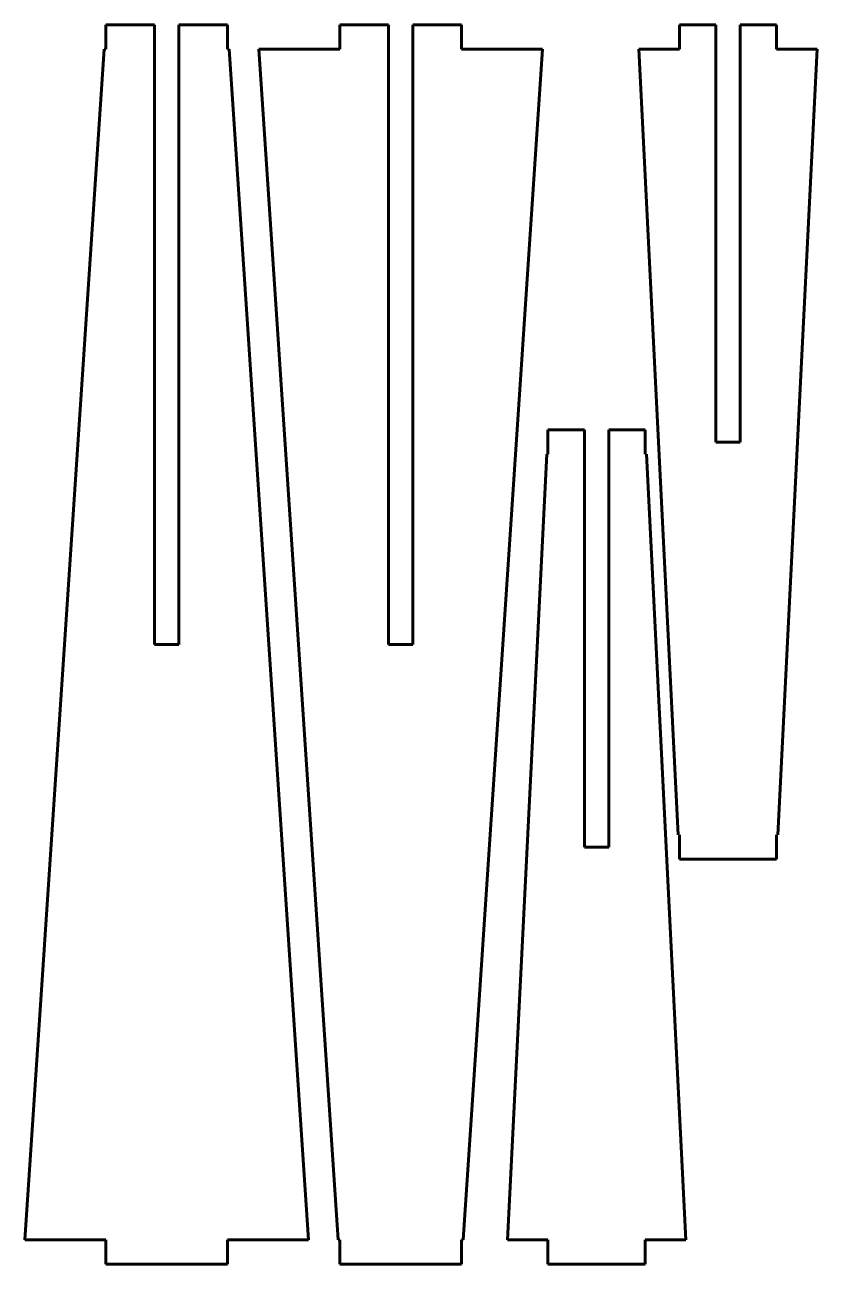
# Model space of a CAD drawing. Header units: millimetres. Extents: x -100 to -2, y -155 to -2.
import ezdxf

# ---------------------------------------------------------------- set-up
doc = ezdxf.new("R2010")
doc.units = ezdxf.units.MM
doc.linetypes.add('K5LT_BASIC', pattern=[0])

msp = doc.modelspace()

# ---------------------------------------------------------------- linework, layer by layer
at = {"color": 150, "linetype": 'K5LT_BASIC', "lineweight": 60, "true_color": 0x0080ff}
for p, q in [((-84, -2.05), (-90, -2.05)), ((-90, -2.05), (-90, -5.05)), ((-84, -78.55), (-84, -2.05)), ((-75, -2.05), (-81, -2.05)), ((-81, -2.05), (-81, -78.55)), ((-75, -5.05), (-75, -2.05)), ((-55.14, -2.05), (-61.14, -2.05)), ((-61.14, -2.05), (-61.14, -5.05)), ((-55.14, -78.55), (-55.14, -2.05)), ((-46.14, -2.05), (-52.14, -2.05)), ((-52.14, -2.05), (-52.14, -78.55)), ((-46.14, -5.05), (-46.14, -2.05)), ((-19.25, -5.05), (-19.25, -2.05)), ((-19.25, -2.05), (-14.75, -2.05)), ((-14.75, -2.05), (-14.75, -53.55)), ((-11.75, -53.55), (-11.75, -2.05)), ((-11.75, -2.05), (-7.25, -2.05)), ((-7.25, -2.05), (-7.25, -5.05)), ((-90.2, -5.05), (-100, -152.05)), ((-90, -5.05), (-90.2, -5.05)), ((-74.8, -5.05), (-75, -5.05)), ((-65, -152.05), (-74.8, -5.05)), ((-61.14, -5.05), (-71.14, -5.05)), ((-71.14, -5.05), (-61.34, -152.05)), ((-36.14, -5.05), (-46.14, -5.05)), ((-45.94, -152.05), (-36.14, -5.05)), ((-19.4, -102.05), (-24.25, -5.05)), ((-24.25, -5.05), (-19.25, -5.05)), ((-7.25, -5.05), (-2.25, -5.05)), ((-2.25, -5.05), (-7.1, -102.05)), ((-35.47, -55.05), (-35.47, -52.05)), ((-35.47, -52.05), (-30.97, -52.05)), ((-30.97, -52.05), (-30.97, -103.55)), ((-27.97, -103.55), (-27.97, -52.05)), ((-27.97, -52.05), (-23.47, -52.05)), ((-23.47, -52.05), (-23.47, -55.05)), ((-14.75, -53.55), (-11.75, -53.55)), ((-40.47, -152.05), (-35.62, -55.05)), ((-35.62, -55.05), (-35.47, -55.05)), ((-23.47, -55.05), (-23.32, -55.05)), ((-23.32, -55.05), (-18.47, -152.05)), ((-81, -78.55), (-84, -78.55)), ((-52.14, -78.55), (-55.14, -78.55)), ((-19.25, -102.05), (-19.4, -102.05)), ((-19.25, -105.05), (-19.25, -102.05)), ((-7.1, -102.05), (-7.25, -102.05)), ((-7.25, -102.05), (-7.25, -105.05)), ((-30.97, -103.55), (-27.97, -103.55)), ((-7.25, -105.05), (-19.25, -105.05)), ((-100, -152.05), (-90, -152.05)), ((-90, -152.05), (-90, -155.05)), ((-75, -155.05), (-75, -152.05)), ((-75, -152.05), (-65, -152.05)), ((-61.34, -152.05), (-61.14, -152.05)), ((-61.14, -152.05), (-61.14, -155.05)), ((-46.14, -155.05), (-46.14, -152.05)), ((-46.14, -152.05), (-45.94, -152.05)), ((-35.47, -152.05), (-40.47, -152.05)), ((-35.47, -155.05), (-35.47, -152.05)), ((-18.47, -152.05), (-23.47, -152.05)), ((-23.47, -152.05), (-23.47, -155.05)), ((-90, -155.05), (-75, -155.05)), ((-61.14, -155.05), (-46.14, -155.05)), ((-23.47, -155.05), (-35.47, -155.05))]:
    msp.add_line(p, q, dxfattribs=at)

doc.saveas('drawing.dxf')
